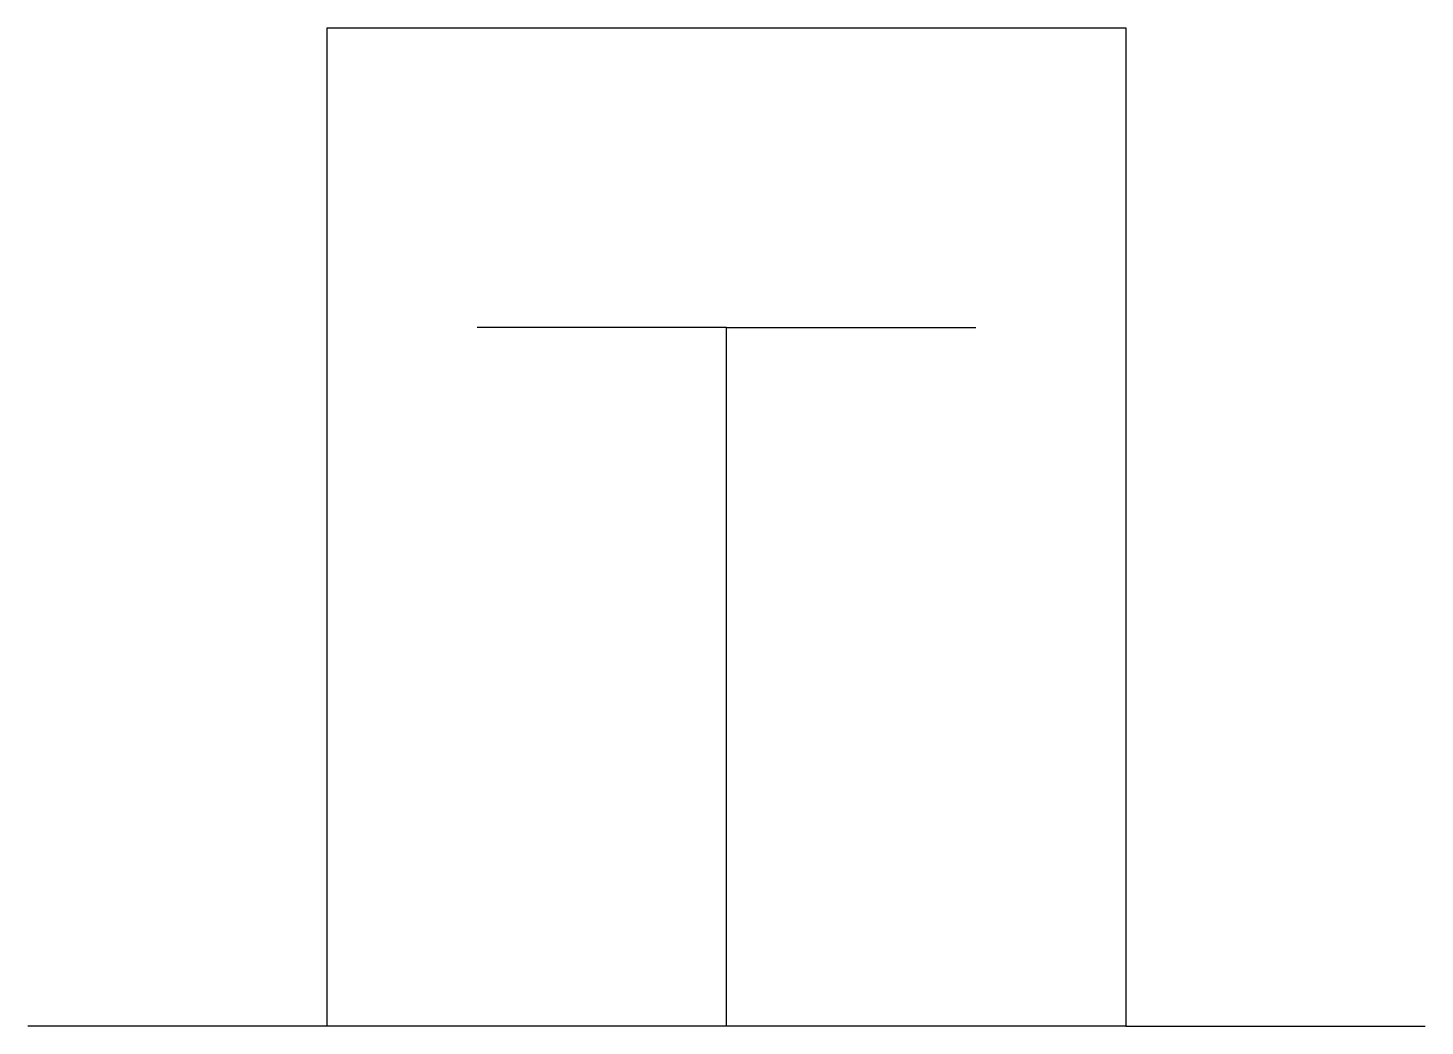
# Model space of a CAD drawing. Header units: millimetres. Extents: x -0.7 to 0.7, y 0 to 1.
import ezdxf

# ---------------------------------------------------------------- set-up
doc = ezdxf.new("R2010")
doc.units = ezdxf.units.MM

msp = doc.modelspace()

# ---------------------------------------------------------------- linework, layer by layer
at = {"color": 3, "true_color": 0x00ff00}
for p, q in [((0, 0.7), (-0.25, 0.7)), ((0, 0), (0, 0.7)), ((0, 0.7), (0.25, 0.7)), ((-0.4, 0), (-0.7, 0)), ((0.4, 0), (0.7, 0))]:
    msp.add_line(p, q, dxfattribs=at)
msp.add_lwpolyline([(-0.4, 1), (0.4, 1), (0.4, 0), (-0.4, 0)], close=True, dxfattribs=at)

doc.saveas('drawing.dxf')
